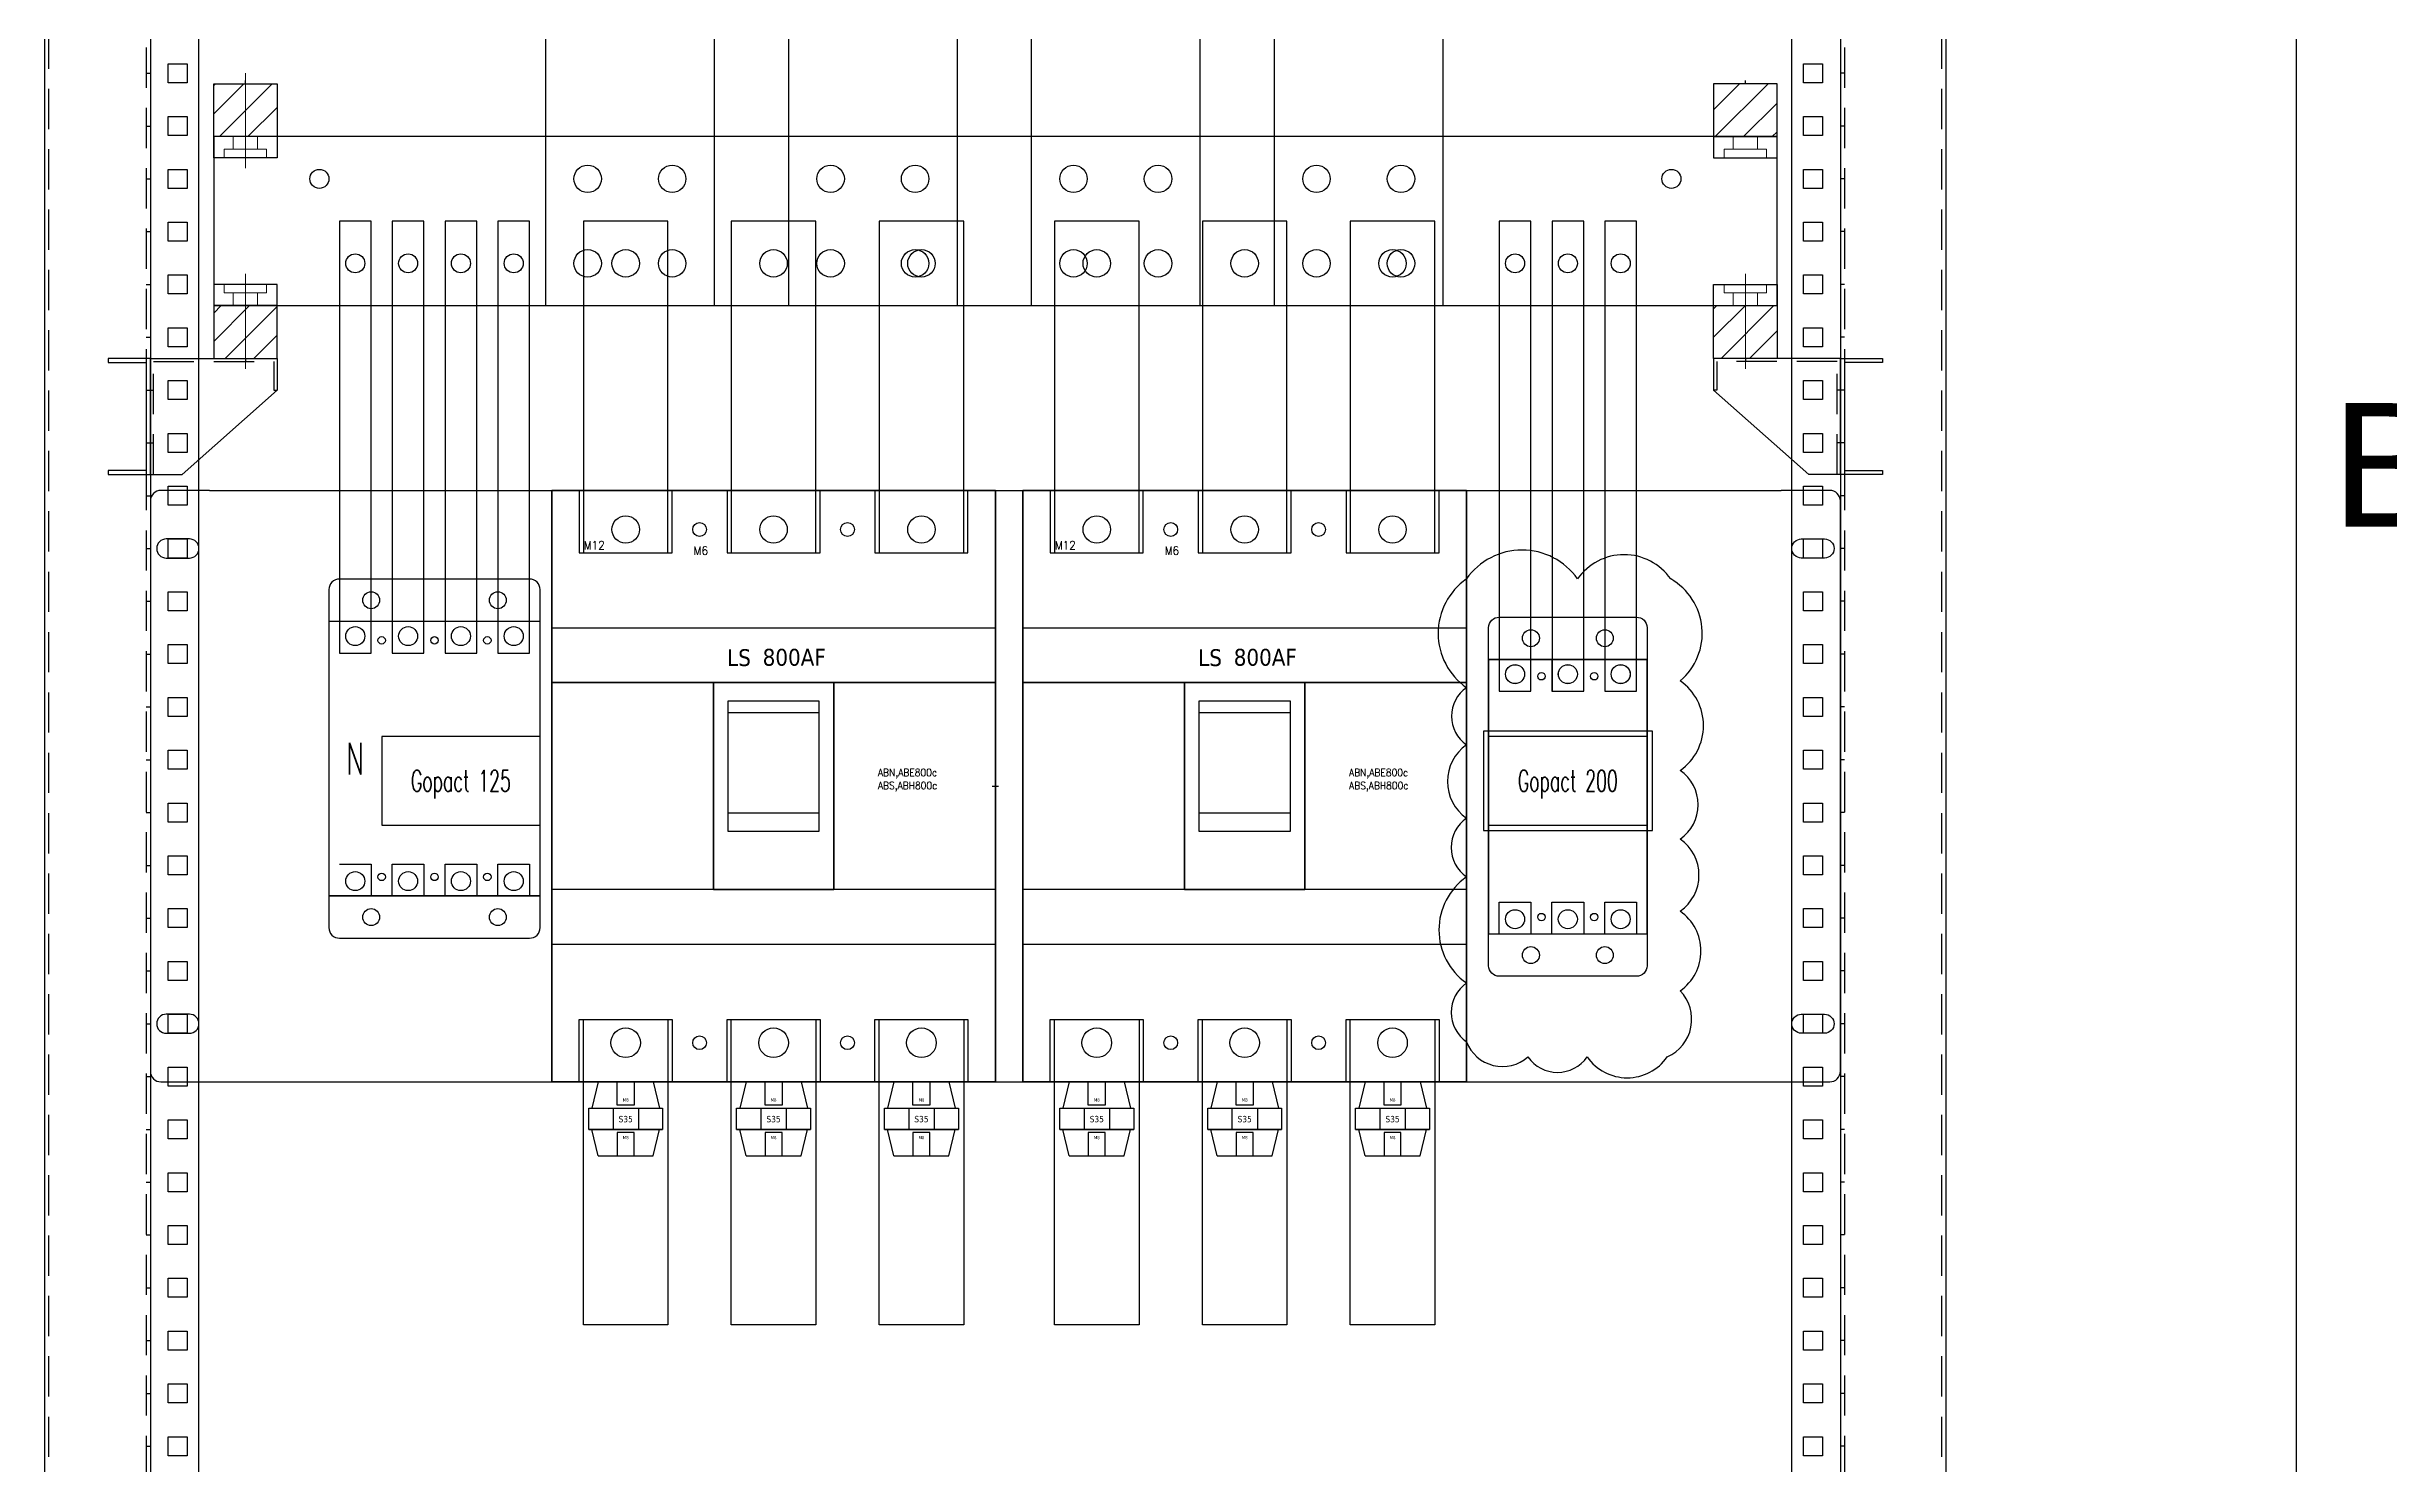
# Model space of a CAD drawing. Header units: millimetres. Extents: x 173893 to 258446, y -176540 to -123824.
# Drawn here: x 198456 to 199565, y -140625 to -139954 of the extents above; entities that cross this region are included whole.
import ezdxf
from ezdxf.enums import TextEntityAlignment as Align

# ---------------------------------------------------------------- set-up
doc = ezdxf.new("R2010")
doc.units = ezdxf.units.MM
doc.header["$LTSCALE"] = 3
doc.linetypes.add('CENTER', pattern=[50.8, 31.75, -6.35, 6.35, -6.35])
doc.linetypes.add('HIDDEN', pattern=[9.525, 6.35, -3.175])
for name, color, linetype in [('@.DM. NÉT CHÍNH', 7, 'Continuous'), ('@.HIDDEN', 8, 'HIDDEN'), ('@.TEXT', 7, 'Continuous'), ('@.VISIBLE', 7, 'Continuous'), ('Text', 7, 'Continuous')]:
    doc.layers.add(name, color=color, linetype=linetype)
for name, color, linetype, lineweight in [('Center', 10, 'CENTER', 9), ('Duonggapra', 2, 'HIDDEN', 13), ('Hatch', 8, 'Continuous', 13)]:
    doc.layers.add(name, color=color, linetype=linetype, lineweight=lineweight)
doc.styles.add('Ann_w01', font='romans.shx', dxfattribs={"width": 0.6, "bigfont": 'chineset.shx'})
doc.styles.add('Arial', font='arial.ttf')
doc.styles.add('HW_Standard', font='complex.shx', dxfattribs={"width": 0.9})
doc.styles.get("Standard").update_dxf_attribs({"font": 'arial.ttf'})
doc.styles.add('Tahoma (Input Text)', font='tahoma.ttf')
pattern_1 = [(45, (215037.1985, 107574.086), (-6.7351921, 6.7351921), [])]
pattern_2 = [(45, (16487.23, 247675.487), (-6.7351921, 6.7351921), [])]

# ---------------------------------------------------------------- blocks, each defined once
blk = doc.blocks.new('KHUNG BAN VE (Made by Tung)')
at = {"layer": '@.VISIBLE', "color": 8}
blk.add_lwpolyline([(3, 3), (294, 3), (294, 207), (3, 207)], close=True, dxfattribs=at)
at = {"layer": '@.TEXT', "color": 1, "style": 'Arial'}
blk.add_text('B', height=2, dxfattribs=at).set_placement((295.5, 130.5), align=Align.MIDDLE_CENTER)
for tag, height, p in [('DESIGNER_NAME', 2, (38, 15.5)), ('PROJECT_CODE', 2, (258.5, 15.5)), ('SCALE', 2, (289, 15.5)), ('APPROVED_NAME', 2, (38, 10.5)), ('CUSTOMER_NAME', 2, (258.5, 10.5)), ('PAGE', 2, (289, 10.5)), ('DRAWING_NAME', 4, (173, 8)), ('TOTAL', 2, (289, 5.5))]:
    blk.add_attdef(tag, text='', height=height, dxfattribs=at).set_placement(p, align=Align.MIDDLE_CENTER)
blk = doc.blocks.new('Oval 20x9')
at = {"layer": '@.VISIBLE', "color": 2}
blk.add_lwpolyline([(-5.5, -4.5), (5.5, -4.5, 0.414214), (10, 0), (10, 0, 0.414214), (5.5, 4.5), (-5.5, 4.5, 0.414214), (-10, 0), (-10, 0, 0.414214)], format="xyb", close=True, dxfattribs=at)
blk = doc.blocks.new('gopact-200a-font')
at = {"layer": '@.VISIBLE'}
for p, q in [((73115.2, -8562.9), (73115.2, -8577.9)), ((73130.2, -8577.9), (73130.2, -8562.9)), ((73140.2, -8562.9), (73140.2, -8577.9)), ((73155.2, -8577.9), (73155.2, -8562.9)), ((73165.2, -8562.9), (73165.2, -8577.9)), ((73180.2, -8577.9), (73180.2, -8562.9)), ((73115.2, -8577.9), (73130.2, -8577.9)), ((73140.2, -8577.9), (73155.2, -8577.9)), ((73165.2, -8577.9), (73180.2, -8577.9)), ((73185.2, -8599.4), (73110.2, -8599.4)), ((73110.2, -8641.4), (73185.2, -8641.4)), ((73115.2, -8677.9), (73130.2, -8677.9)), ((73115.2, -8692.9), (73115.2, -8677.9)), ((73130.2, -8677.9), (73130.2, -8692.9)), ((73140.2, -8677.9), (73155.2, -8677.9)), ((73140.2, -8692.9), (73140.2, -8677.9)), ((73155.2, -8677.9), (73155.2, -8692.9)), ((73165.2, -8677.9), (73180.2, -8677.9)), ((73165.2, -8692.9), (73165.2, -8677.9)), ((73180.2, -8677.9), (73180.2, -8692.9))]:
    blk.add_line(p, q, dxfattribs=at)
blk.add_lwpolyline([(73110.2, -8692.9), (73185.2, -8692.9), (73185.2, -8562.9), (73110.2, -8562.9)], close=True, dxfattribs=at)
at = {"layer": '@.VISIBLE', "color": 1}
blk.add_lwpolyline([(73107.7, -8643.9), (73187.7, -8643.9), (73187.7, -8596.9), (73107.7, -8596.9)], close=True, dxfattribs=at)
at = {"layer": '@.VISIBLE'}
for centre, radius in [((73122.7, -8569.9), 4.5), ((73135.2, -8570.9), 1.75), ((73147.7, -8569.9), 4.5), ((73160.2, -8570.9), 1.75), ((73172.7, -8569.9), 4.5), ((73122.7, -8685.9), 4.5), ((73147.7, -8685.9), 4.5), ((73172.7, -8685.9), 4.5), ((73135.2, -8684.9), 1.75), ((73160.2, -8684.9), 1.75)]:
    blk.add_circle(centre, radius, dxfattribs=at)
at = {"layer": '@.VISIBLE', "color": 115, "style": 'Ann_w01', "width": 0.6}
blk.add_text('Gopact 200', height=10, dxfattribs=at).set_placement((73147.7, -8620.4), align=Align.MIDDLE_CENTER)
blk = doc.blocks.new('*U3650')
at = {"layer": '@.VISIBLE'}
for p, q in [((0, 75), (0, 0)), ((130, 75), (130, 0))]:
    blk.add_line(p, q, dxfattribs=at)
blk.add_lwpolyline([(150, 70), (150, 5, -0.414214), (145, 0), (-15, 0, -0.414214), (-20, 5), (-20, 70, -0.414214), (-15, 75), (145, 75, -0.414214)], format="xyb", close=True, dxfattribs=at)
at = {"layer": '@.VISIBLE', "color": 2}
for centre in [(-10, 55), (140, 55), (-10, 20), (140, 20)]:
    blk.add_circle(centre, 4, dxfattribs=at)

msp = doc.modelspace()

# ---------------------------------------------------------------- hatches: boundary and pattern name
at = {"layer": 'Hatch'}
h = msp.add_hatch(dxfattribs=at)
h.set_pattern_fill('ANSI31', color=1, scale=3, style=0)
h.set_pattern_definition(pattern_1)
h.paths.add_polyline_path([(198549.97, -139996.4), (198564.97, -139996.4), (198564.97, -139971.4), (198549.97, -139971.4)])
h.paths.add_polyline_path([(198534.97, -139996.4), (198549.97, -139996.4), (198549.97, -139971.4), (198534.97, -139971.4)])
h = msp.add_hatch(dxfattribs=at)
h.set_pattern_fill('ANSI31', color=1, scale=3, style=0)
h.set_pattern_definition(pattern_2)
h.paths.add_polyline_path([(199259.97, -139971.4), (199244.97, -139971.4), (199244.97, -139996.4), (199259.97, -139996.4)])
h.paths.add_polyline_path([(199274.97, -139971.4), (199259.97, -139971.4), (199259.97, -139996.4), (199274.97, -139996.4)])
h = msp.add_hatch(dxfattribs=at)
h.set_pattern_fill('ANSI31', color=1, scale=3, style=0)
h.set_pattern_definition(pattern_1)
h.paths.add_polyline_path([(198549.97, -140101.4), (198564.97, -140101.4), (198564.97, -140076.4), (198549.97, -140076.4)])
h.paths.add_polyline_path([(198534.97, -140101.4), (198549.97, -140101.4), (198549.97, -140076.4), (198534.97, -140076.4)])
h = msp.add_hatch(dxfattribs=at)
h.set_pattern_fill('ANSI31', color=1, scale=3, style=0)
h.set_pattern_definition(pattern_2)
h.paths.add_polyline_path([(199259.97, -140101.4), (199244.97, -140101.4), (199244.97, -140076.4), (199259.97, -140076.4)])
h.paths.add_polyline_path([(199274.97, -140101.4), (199259.97, -140101.4), (199259.97, -140076.4), (199274.97, -140076.4)])

# ---------------------------------------------------------------- linework, layer by layer
for p, q in [((198549.97, -139971.4), (198549.97, -139969.9)), ((199259.97, -139971.4), (199259.97, -139969.9)), ((198549.97, -140101.4), (198549.97, -140102.9)), ((199259.97, -140101.4), (199259.97, -140102.9)), ((198504.97, -140116.4), (198506.47, -140116.4)), ((198519.97, -140156.4), (198564.97, -140116.4)), ((198563.47, -140116.4), (198564.97, -140116.4)), ((199289.97, -140156.4), (199244.97, -140116.4)), ((199246.47, -140116.4), (199244.97, -140116.4)), ((199304.97, -140116.4), (199303.47, -140116.4)), ((198504.97, -140141.4), (198506.47, -140141.4)), ((199304.97, -140141.4), (199303.47, -140141.4)), ((198504.97, -140156.4), (198519.97, -140156.4)), ((199304.97, -140156.4), (199289.97, -140156.4)), ((198694.97, -140163.9), (198694.97, -140443.9)), ((198707.97, -140163.9), (198694.97, -140163.9)), ((198777.97, -140163.9), (198751.97, -140163.9)), ((198847.97, -140163.9), (198821.97, -140163.9)), ((198904.97, -140163.9), (198891.97, -140163.9)), ((198904.97, -140443.9), (198904.97, -140163.9)), ((198917.97, -140163.9), (198917.97, -140443.9)), ((198930.97, -140163.9), (198917.97, -140163.9)), ((199000.97, -140163.9), (198974.97, -140163.9)), ((199070.97, -140163.9), (199044.97, -140163.9)), ((199127.97, -140163.9), (199114.97, -140163.9)), ((199127.97, -140443.9), (199127.97, -140163.9)), ((198694.97, -140228.9), (198904.97, -140228.9)), ((198917.97, -140228.9), (199127.97, -140228.9)), ((198778.47, -140263.49), (198821.47, -140263.49)), ((198778.47, -140325.33), (198778.47, -140263.49)), ((198778.47, -140269.04), (198821.47, -140269.04)), ((198821.47, -140263.49), (198821.47, -140325.33)), ((199001.47, -140263.49), (199044.47, -140263.49)), ((199001.47, -140325.33), (199001.47, -140263.49)), ((199001.47, -140269.04), (199044.47, -140269.04)), ((199044.47, -140263.49), (199044.47, -140325.33)), ((198778.47, -140316.61), (198821.47, -140316.61)), ((199001.47, -140316.61), (199044.47, -140316.61)), ((198821.47, -140325.33), (198778.47, -140325.33)), ((199044.47, -140325.33), (199001.47, -140325.33)), ((198904.97, -140378.9), (198694.97, -140378.9)), ((199127.97, -140378.9), (198917.97, -140378.9)), ((198694.97, -140443.9), (198707.97, -140443.9)), ((198751.97, -140443.9), (198777.97, -140443.9)), ((198821.97, -140443.9), (198847.97, -140443.9)), ((198891.97, -140443.9), (198904.97, -140443.9)), ((198917.97, -140443.9), (198930.97, -140443.9)), ((198974.97, -140443.9), (199000.97, -140443.9)), ((199044.97, -140443.9), (199070.97, -140443.9)), ((199114.97, -140443.9), (199127.97, -140443.9))]:
    msp.add_line(p, q)
at = {"color": 1}
for p, q in [((198564.97, -139996.4), (198534.97, -139996.4)), ((199244.97, -139996.4), (199274.97, -139996.4)), ((198564.97, -140076.4), (198534.97, -140076.4)), ((199244.97, -140076.4), (199274.97, -140076.4)), ((198707.97, -140163.9), (198707.97, -140193.4)), ((198751.97, -140163.9), (198707.97, -140163.9)), ((198751.97, -140193.4), (198751.97, -140163.9)), ((198821.97, -140163.9), (198777.97, -140163.9)), ((198777.97, -140163.9), (198777.97, -140193.4)), ((198821.97, -140193.4), (198821.97, -140163.9)), ((198847.97, -140163.9), (198847.97, -140193.4)), ((198891.97, -140163.9), (198847.97, -140163.9)), ((198891.97, -140193.4), (198891.97, -140163.9)), ((198930.97, -140163.9), (198930.97, -140193.4)), ((198974.97, -140163.9), (198930.97, -140163.9)), ((198974.97, -140193.4), (198974.97, -140163.9)), ((199044.97, -140163.9), (199000.97, -140163.9)), ((199000.97, -140163.9), (199000.97, -140193.4)), ((199044.97, -140193.4), (199044.97, -140163.9)), ((199070.97, -140163.9), (199070.97, -140193.4)), ((199114.97, -140163.9), (199070.97, -140163.9)), ((199114.97, -140193.4), (199114.97, -140163.9)), ((198707.97, -140193.4), (198751.97, -140193.4)), ((198777.97, -140193.4), (198821.97, -140193.4)), ((198847.97, -140193.4), (198891.97, -140193.4)), ((198930.97, -140193.4), (198974.97, -140193.4)), ((199000.97, -140193.4), (199044.97, -140193.4)), ((199070.97, -140193.4), (199114.97, -140193.4)), ((198707.97, -140443.9), (198707.97, -140414.4)), ((198707.97, -140414.4), (198751.97, -140414.4)), ((198751.97, -140414.4), (198751.97, -140443.9)), ((198777.97, -140414.4), (198821.97, -140414.4)), ((198777.97, -140443.9), (198777.97, -140414.4)), ((198821.97, -140414.4), (198821.97, -140443.9)), ((198847.97, -140443.9), (198847.97, -140414.4)), ((198847.97, -140414.4), (198891.97, -140414.4)), ((198891.97, -140414.4), (198891.97, -140443.9)), ((198930.97, -140443.9), (198930.97, -140414.4)), ((198930.97, -140414.4), (198974.97, -140414.4)), ((198974.97, -140414.4), (198974.97, -140443.9)), ((199000.97, -140414.4), (199044.97, -140414.4)), ((199000.97, -140443.9), (199000.97, -140414.4)), ((199044.97, -140414.4), (199044.97, -140443.9)), ((199070.97, -140443.9), (199070.97, -140414.4)), ((199070.97, -140414.4), (199114.97, -140414.4)), ((199114.97, -140414.4), (199114.97, -140443.9)), ((198751.97, -140443.9), (198707.97, -140443.9)), ((198716.97, -140443.9), (198713.97, -140456.4)), ((198716.97, -140443.9), (198742.97, -140443.9)), ((198742.97, -140443.9), (198745.97, -140456.4)), ((198821.97, -140443.9), (198777.97, -140443.9)), ((198786.97, -140443.9), (198783.97, -140456.4)), ((198786.97, -140443.9), (198812.97, -140443.9)), ((198812.97, -140443.9), (198815.97, -140456.4)), ((198891.97, -140443.9), (198847.97, -140443.9)), ((198856.97, -140443.9), (198853.97, -140456.4)), ((198856.97, -140443.9), (198882.97, -140443.9)), ((198882.97, -140443.9), (198885.97, -140456.4)), ((198974.97, -140443.9), (198930.97, -140443.9)), ((198939.97, -140443.9), (198936.97, -140456.4)), ((198939.97, -140443.9), (198965.97, -140443.9)), ((198965.97, -140443.9), (198968.97, -140456.4)), ((199044.97, -140443.9), (199000.97, -140443.9)), ((199009.97, -140443.9), (199006.97, -140456.4)), ((199009.97, -140443.9), (199035.97, -140443.9)), ((199035.97, -140443.9), (199038.97, -140456.4)), ((199114.97, -140443.9), (199070.97, -140443.9)), ((199079.97, -140443.9), (199076.97, -140456.4)), ((199079.97, -140443.9), (199105.97, -140443.9)), ((199105.97, -140443.9), (199108.97, -140456.4)), ((198712.47, -140466.4), (198712.47, -140456.4)), ((198712.47, -140456.4), (198747.47, -140456.4)), ((198713.97, -140456.4), (198745.97, -140456.4)), ((198723.97, -140456.4), (198723.97, -140466.4)), ((198735.97, -140456.4), (198735.97, -140466.4)), ((198747.47, -140456.4), (198747.47, -140466.4)), ((198782.47, -140466.4), (198782.47, -140456.4)), ((198782.47, -140456.4), (198817.47, -140456.4)), ((198783.97, -140456.4), (198815.97, -140456.4)), ((198793.97, -140456.4), (198793.97, -140466.4)), ((198805.97, -140456.4), (198805.97, -140466.4)), ((198817.47, -140456.4), (198817.47, -140466.4)), ((198852.47, -140466.4), (198852.47, -140456.4)), ((198852.47, -140456.4), (198887.47, -140456.4)), ((198853.97, -140456.4), (198885.97, -140456.4)), ((198863.97, -140456.4), (198863.97, -140466.4)), ((198875.97, -140456.4), (198875.97, -140466.4)), ((198887.47, -140456.4), (198887.47, -140466.4)), ((198935.47, -140466.4), (198935.47, -140456.4)), ((198935.47, -140456.4), (198970.47, -140456.4)), ((198936.97, -140456.4), (198968.97, -140456.4)), ((198946.97, -140456.4), (198946.97, -140466.4)), ((198958.97, -140456.4), (198958.97, -140466.4)), ((198970.47, -140456.4), (198970.47, -140466.4)), ((199005.47, -140466.4), (199005.47, -140456.4)), ((199005.47, -140456.4), (199040.47, -140456.4)), ((199006.97, -140456.4), (199038.97, -140456.4)), ((199016.97, -140456.4), (199016.97, -140466.4)), ((199028.97, -140456.4), (199028.97, -140466.4)), ((199040.47, -140456.4), (199040.47, -140466.4)), ((199075.47, -140466.4), (199075.47, -140456.4)), ((199075.47, -140456.4), (199110.47, -140456.4)), ((199076.97, -140456.4), (199108.97, -140456.4)), ((199086.97, -140456.4), (199086.97, -140466.4)), ((199098.97, -140456.4), (199098.97, -140466.4)), ((199110.47, -140456.4), (199110.47, -140466.4)), ((198712.47, -140466.4), (198747.47, -140466.4)), ((198747.47, -140466.4), (198712.47, -140466.4)), ((198713.97, -140466.4), (198745.97, -140466.4)), ((198716.97, -140478.9), (198713.97, -140466.4)), ((198742.97, -140478.9), (198745.97, -140466.4)), ((198782.47, -140466.4), (198817.47, -140466.4)), ((198817.47, -140466.4), (198782.47, -140466.4)), ((198783.97, -140466.4), (198815.97, -140466.4)), ((198786.97, -140478.9), (198783.97, -140466.4)), ((198812.97, -140478.9), (198815.97, -140466.4)), ((198852.47, -140466.4), (198887.47, -140466.4)), ((198887.47, -140466.4), (198852.47, -140466.4)), ((198853.97, -140466.4), (198885.97, -140466.4)), ((198856.97, -140478.9), (198853.97, -140466.4)), ((198882.97, -140478.9), (198885.97, -140466.4)), ((198935.47, -140466.4), (198970.47, -140466.4)), ((198970.47, -140466.4), (198935.47, -140466.4)), ((198936.97, -140466.4), (198968.97, -140466.4)), ((198939.97, -140478.9), (198936.97, -140466.4)), ((198965.97, -140478.9), (198968.97, -140466.4)), ((199005.47, -140466.4), (199040.47, -140466.4)), ((199040.47, -140466.4), (199005.47, -140466.4)), ((199006.97, -140466.4), (199038.97, -140466.4)), ((199009.97, -140478.9), (199006.97, -140466.4)), ((199035.97, -140478.9), (199038.97, -140466.4)), ((199075.47, -140466.4), (199110.47, -140466.4)), ((199110.47, -140466.4), (199075.47, -140466.4)), ((199076.97, -140466.4), (199108.97, -140466.4)), ((199079.97, -140478.9), (199076.97, -140466.4)), ((199105.97, -140478.9), (199108.97, -140466.4)), ((198716.97, -140478.9), (198742.97, -140478.9)), ((198786.97, -140478.9), (198812.97, -140478.9)), ((198856.97, -140478.9), (198882.97, -140478.9)), ((198939.97, -140478.9), (198965.97, -140478.9)), ((199009.97, -140478.9), (199035.97, -140478.9)), ((199079.97, -140478.9), (199105.97, -140478.9))]:
    msp.add_line(p, q, dxfattribs=at)
at = {"color": 1, "ltscale": 10}
for p, q in [((198751.97, -140163.9), (198707.97, -140163.9)), ((198821.97, -140163.9), (198777.97, -140163.9)), ((198891.97, -140163.9), (198847.97, -140163.9)), ((198974.97, -140163.9), (198930.97, -140163.9)), ((199044.97, -140163.9), (199000.97, -140163.9)), ((199114.97, -140163.9), (199070.97, -140163.9)), ((198751.97, -140443.9), (198707.97, -140443.9)), ((198821.97, -140443.9), (198777.97, -140443.9)), ((198891.97, -140443.9), (198847.97, -140443.9)), ((198974.97, -140443.9), (198930.97, -140443.9)), ((199044.97, -140443.9), (199000.97, -140443.9)), ((199114.97, -140443.9), (199070.97, -140443.9))]:
    msp.add_line(p, q, dxfattribs=at)
at = {"color": 5}
for p, q in [((198904.97, -140228.9), (198904.97, -140378.9)), ((198917.97, -140378.9), (198917.97, -140228.9)), ((199127.97, -140228.9), (199127.97, -140378.9)), ((198828.47, -140378.9), (198771.47, -140378.9)), ((199051.47, -140378.9), (198994.47, -140378.9))]:
    msp.add_line(p, q, dxfattribs=at)
at = {"color": 3}
for p, q in [((198904.97, -140254.9), (198694.97, -140254.9)), ((198771.47, -140352.9), (198771.47, -140254.9)), ((198828.47, -140254.9), (198771.47, -140254.9)), ((198771.47, -140254.9), (198771.47, -140352.9)), ((198828.47, -140254.9), (198828.47, -140352.9)), ((198828.47, -140352.9), (198828.47, -140254.9)), ((199127.97, -140254.9), (198917.97, -140254.9)), ((198994.47, -140352.9), (198994.47, -140254.9)), ((199051.47, -140254.9), (198994.47, -140254.9)), ((198994.47, -140254.9), (198994.47, -140352.9)), ((199051.47, -140254.9), (199051.47, -140352.9)), ((199051.47, -140352.9), (199051.47, -140254.9)), ((198904.97, -140352.9), (198694.97, -140352.9)), ((198771.47, -140352.9), (198828.47, -140352.9)), ((199127.97, -140352.9), (198917.97, -140352.9)), ((198994.47, -140352.9), (199051.47, -140352.9))]:
    msp.add_line(p, q, dxfattribs=at)
for points in [[(198691.97, -140076.4), (198771.97, -140076.4), (198771.97, -139803.4), (198691.97, -139803.4)], [(198669.47, -140240.89), (198684.47, -140240.89), (198684.47, -140036.4), (198669.47, -140036.4)]]:
    msp.add_lwpolyline(points, close=True)
at = {"color": 1}
for points in [[(198564.97, -140006.4), (198534.97, -140006.4), (198534.97, -139971.4), (198564.97, -139971.4)], [(199244.97, -140006.4), (199274.97, -140006.4), (199274.97, -139971.4), (199244.97, -139971.4)], [(198564.97, -140066.4), (198534.97, -140066.4), (198534.97, -140101.4), (198564.97, -140101.4)], [(199244.97, -140066.4), (199274.97, -140066.4), (199274.97, -140101.4), (199244.97, -140101.4)], [(198725.97, -140443.9), (198733.97, -140443.9), (198733.97, -140454.9), (198725.97, -140454.9)], [(198795.97, -140443.9), (198803.97, -140443.9), (198803.97, -140454.9), (198795.97, -140454.9)], [(198865.97, -140443.9), (198873.97, -140443.9), (198873.97, -140454.9), (198865.97, -140454.9)], [(198948.97, -140443.9), (198956.97, -140443.9), (198956.97, -140454.9), (198948.97, -140454.9)], [(199018.97, -140443.9), (199026.97, -140443.9), (199026.97, -140454.9), (199018.97, -140454.9)], [(199088.97, -140443.9), (199096.97, -140443.9), (199096.97, -140454.9), (199088.97, -140454.9)], [(198725.97, -140478.9), (198733.97, -140478.9), (198733.97, -140467.9), (198725.97, -140467.9)], [(198795.97, -140478.9), (198803.97, -140478.9), (198803.97, -140467.9), (198795.97, -140467.9)], [(198865.97, -140478.9), (198873.97, -140478.9), (198873.97, -140467.9), (198865.97, -140467.9)], [(198948.97, -140478.9), (198956.97, -140478.9), (198956.97, -140467.9), (198948.97, -140467.9)], [(199018.97, -140478.9), (199026.97, -140478.9), (199026.97, -140467.9), (199018.97, -140467.9)], [(199088.97, -140478.9), (199096.97, -140478.9), (199096.97, -140467.9), (199088.97, -140467.9)]]:
    msp.add_lwpolyline(points, close=True, dxfattribs=at)
for points in [[(198504.97, -140156.4), (198504.97, -140101.4), (198564.97, -140101.4), (198564.97, -140116.4)], [(199304.97, -140156.4), (199304.97, -140101.4), (199244.97, -140101.4), (199244.97, -140116.4)], [(198707.97, -140443.9), (198694.97, -140443.9), (198694.97, -140163.9), (198707.97, -140163.9)], [(198751.97, -140163.9), (198777.97, -140163.9)], [(198821.97, -140163.9), (198847.97, -140163.9)], [(198891.97, -140163.9), (198904.97, -140163.9), (198904.97, -140443.9), (198891.97, -140443.9)], [(198930.97, -140443.9), (198917.97, -140443.9), (198917.97, -140163.9), (198930.97, -140163.9)], [(198974.97, -140163.9), (199000.97, -140163.9)], [(199044.97, -140163.9), (199070.97, -140163.9)], [(199114.97, -140163.9), (199127.97, -140163.9), (199127.97, -140443.9), (199114.97, -140443.9)], [(198777.97, -140443.9), (198751.97, -140443.9)], [(198847.97, -140443.9), (198821.97, -140443.9)], [(199000.97, -140443.9), (198974.97, -140443.9)], [(199070.97, -140443.9), (199044.97, -140443.9)]]:
    msp.add_lwpolyline(points)
at = {"linetype": 'HIDDEN'}
for points in [[(198506.47, -140156.4), (198506.47, -140102.9), (198563.47, -140102.9), (198563.47, -140116.4)], [(199303.47, -140156.4), (199303.47, -140102.9), (199246.47, -140102.9), (199246.47, -140116.4)]]:
    msp.add_lwpolyline(points, dxfattribs=at)
at = {"color": 3}
for points in [[(198694.97, -140254.9), (198904.97, -140254.9), (198904.97, -140352.9), (198694.97, -140352.9)], [(198917.97, -140254.9), (199127.97, -140254.9), (199127.97, -140352.9), (198917.97, -140352.9)]]:
    msp.add_lwpolyline(points, close=True, dxfattribs=at)
at = {"color": 1}
for centre, radius in [((198729.97, -140056.4), 6.5), ((199092.97, -140056.4), 6.5), ((198729.97, -140182.4), 6.5), ((199092.97, -140182.4), 6.5), ((198729.97, -140425.4), 7), ((198799.97, -140425.4), 7), ((198869.97, -140425.4), 7), ((198952.97, -140425.4), 7), ((199022.97, -140425.4), 7), ((199092.97, -140425.4), 7)]:
    msp.add_circle(centre, radius, dxfattribs=at)
at = {"color": 3}
for centre in [(198764.97, -140182.4), (198834.97, -140182.4), (198987.97, -140182.4), (199057.97, -140182.4), (198764.97, -140425.4), (198834.97, -140425.4), (198987.97, -140425.4), (199057.97, -140425.4)]:
    msp.add_circle(centre, 3.25, dxfattribs=at)
at = {"layer": '@.DM. NÉT CHÍNH', "color": 1}
for p, q in [((198502.97, -139966.4), (198504.97, -139966.4)), ((199306.97, -139966.4), (199304.97, -139966.4)), ((198502.97, -139991.4), (198504.97, -139991.4)), ((199306.97, -139991.4), (199304.97, -139991.4)), ((198502.97, -140016.4), (198504.97, -140016.4)), ((199306.97, -140016.4), (199304.97, -140016.4)), ((198502.97, -140041.4), (198504.97, -140041.4)), ((199306.97, -140041.4), (199304.97, -140041.4)), ((198502.97, -140066.4), (198504.97, -140066.4)), ((199306.97, -140066.4), (199304.97, -140066.4)), ((198502.97, -140091.4), (198504.97, -140091.4)), ((199306.97, -140091.4), (199304.97, -140091.4)), ((198502.97, -140116.4), (198504.97, -140116.4)), ((198502.97, -140116.4), (198504.97, -140116.4)), ((199306.97, -140116.4), (199304.97, -140116.4)), ((199306.97, -140116.4), (199304.97, -140116.4)), ((198502.97, -140141.4), (198504.97, -140141.4)), ((198502.97, -140141.4), (198504.97, -140141.4)), ((199306.97, -140141.4), (199304.97, -140141.4)), ((199306.97, -140141.4), (199304.97, -140141.4)), ((198502.97, -140166.4), (198504.97, -140166.4)), ((199306.97, -140166.4), (199304.97, -140166.4)), ((198502.97, -140191.4), (198504.97, -140191.4)), ((199306.97, -140191.4), (199304.97, -140191.4)), ((198502.97, -140216.4), (198504.97, -140216.4)), ((199306.97, -140216.4), (199304.97, -140216.4)), ((198502.97, -140241.4), (198504.97, -140241.4)), ((199306.97, -140241.4), (199304.97, -140241.4)), ((198502.97, -140266.4), (198504.97, -140266.4)), ((199306.97, -140266.4), (199304.97, -140266.4)), ((198502.97, -140291.4), (198504.97, -140291.4)), ((199306.97, -140291.4), (199304.97, -140291.4)), ((198502.97, -140316.4), (198504.97, -140316.4)), ((199306.97, -140316.4), (199304.97, -140316.4)), ((198502.97, -140341.4), (198504.97, -140341.4)), ((199306.97, -140341.4), (199304.97, -140341.4)), ((198502.97, -140366.4), (198504.97, -140366.4)), ((199306.97, -140366.4), (199304.97, -140366.4)), ((198502.97, -140391.4), (198504.97, -140391.4)), ((199306.97, -140391.4), (199304.97, -140391.4)), ((198502.97, -140416.4), (198504.97, -140416.4)), ((199306.97, -140416.4), (199304.97, -140416.4)), ((198502.97, -140441.4), (198504.97, -140441.4)), ((199306.97, -140441.4), (199304.97, -140441.4)), ((198502.97, -140466.4), (198504.97, -140466.4)), ((199306.97, -140466.4), (199304.97, -140466.4)), ((198502.97, -140491.4), (198504.97, -140491.4)), ((199306.97, -140491.4), (199304.97, -140491.4)), ((198502.97, -140516.4), (198504.97, -140516.4)), ((199306.97, -140516.4), (199304.97, -140516.4)), ((198502.97, -140541.4), (198504.97, -140541.4)), ((199306.97, -140541.4), (199304.97, -140541.4)), ((198502.97, -140566.4), (198504.97, -140566.4)), ((199306.97, -140566.4), (199304.97, -140566.4)), ((198502.97, -140591.4), (198504.97, -140591.4)), ((199306.97, -140591.4), (199304.97, -140591.4)), ((198502.97, -140616.4), (198504.97, -140616.4)), ((199306.97, -140616.4), (199304.97, -140616.4))]:
    msp.add_line(p, q, dxfattribs=at)
at = {"layer": '@.DM. NÉT CHÍNH'}
for points in [[(198504.97, -139066.4), (198504.97, -141166.4), (198454.97, -141166.4), (198454.97, -139066.4)], [(199304.97, -139066.4), (199304.97, -141166.4), (199354.97, -141166.4), (199354.97, -139066.4)]]:
    msp.add_lwpolyline(points, close=True, dxfattribs=at)
at = {"layer": '@.DM. NÉT CHÍNH', "linetype": 'HIDDEN'}
for points in [[(198502.97, -139068.4), (198502.97, -141164.4), (198456.97, -141164.4), (198456.97, -139068.4)], [(199306.97, -139068.4), (199306.97, -141164.4), (199352.97, -141164.4), (199352.97, -139068.4)]]:
    msp.add_lwpolyline(points, close=True, dxfattribs=at)
at = {"layer": '@.DM. NÉT CHÍNH', "color": 1}
for points in [[(198484.97, -140156.4), (198504.97, -140156.4), (198504.97, -140101.4), (198484.97, -140101.4), (198484.97, -140103.4), (198502.97, -140103.4), (198502.97, -140154.4), (198484.97, -140154.4)], [(199324.97, -140156.4), (199304.97, -140156.4), (199304.97, -140101.4), (199324.97, -140101.4), (199324.97, -140103.4), (199306.97, -140103.4), (199306.97, -140154.4), (199324.97, -140154.4)]]:
    msp.add_lwpolyline(points, close=True, dxfattribs=at)
at = {"layer": '@.DM. NÉT CHÍNH', "linetype": 'Continuous'}
msp.add_lwpolyline([(199127.97, -140205.8, 0.5205671), (199127.97, -140257.29, 0.5205671), (199127.97, -140284.37, 0.5205671), (199127.97, -140319.03, 0.5205671), (199127.97, -140346.91, 0.5205671), (199127.97, -140397.1, 0.5205671), (199127.97, -140424.94, 0.5205671), (199157.08, -140432.11, 0.5205671), (199185.09, -140432.11, 0.5205671), (199223.01, -140432.11, 0.5205671), (199229.14, -140400.8, 0.5205671), (199229.14, -140363.13, 0.5205671), (199229.14, -140328.96, 0.5205671), (199229.14, -140296.45, 0.5205671), (199229.14, -140254.07, 0.5205671), (199224.63, -140205.8, 0.5205671), (199180.55, -140205.8, 0.5205671)], format="xyb", close=True, dxfattribs=at)
at = {"layer": '@.HIDDEN', "linetype": 'HIDDEN'}
for p, q in [((198904.97, -140302.4), (198904.97, -140305.4)), ((198903.47, -140303.9), (198906.47, -140303.9))]:
    msp.add_line(p, q, dxfattribs=at)
at = {"layer": '@.VISIBLE', "color": 151}
for p, q in [((198527.97, -141066.4), (198527.97, -139166.4)), ((199281.97, -141066.4), (199281.97, -139166.4))]:
    msp.add_line(p, q, dxfattribs=at)
at = {"layer": '@.VISIBLE'}
for p, q in [((198532.97, -140163.9), (199276.97, -140163.9)), ((198689.47, -140225.89), (198589.47, -140225.89)), ((198609.47, -140240.89), (198609.47, -140225.89)), ((198619.47, -140225.89), (198619.47, -140240.89)), ((198634.47, -140240.89), (198634.47, -140225.89)), ((198644.47, -140225.89), (198644.47, -140240.89)), ((198659.47, -140240.89), (198659.47, -140225.89)), ((198669.47, -140225.89), (198669.47, -140240.89)), ((198684.47, -140240.89), (198684.47, -140225.89)), ((198594.47, -140240.89), (198609.47, -140240.89)), ((198619.47, -140240.89), (198634.47, -140240.89)), ((198644.47, -140240.89), (198659.47, -140240.89)), ((198669.47, -140240.89), (198684.47, -140240.89)), ((198689.47, -140280.39), (198614.47, -140280.39)), ((198614.47, -140280.39), (198614.47, -140322.39)), ((198614.47, -140322.39), (198689.47, -140322.39)), ((198594.47, -140340.89), (198609.47, -140340.89)), ((198609.47, -140340.89), (198609.47, -140355.89)), ((198619.47, -140340.89), (198634.47, -140340.89)), ((198619.47, -140355.89), (198619.47, -140340.89)), ((198634.47, -140340.89), (198634.47, -140355.89)), ((198644.47, -140340.89), (198659.47, -140340.89)), ((198644.47, -140355.89), (198644.47, -140340.89)), ((198659.47, -140340.89), (198659.47, -140355.89)), ((198669.47, -140340.89), (198684.47, -140340.89)), ((198669.47, -140355.89), (198669.47, -140340.89)), ((198684.47, -140340.89), (198684.47, -140355.89)), ((198689.47, -140355.89), (198589.47, -140355.89)), ((198532.97, -140443.9), (199276.97, -140443.9))]:
    msp.add_line(p, q, dxfattribs=at)
at = {"layer": '@.VISIBLE', "color": 1}
for points in [[(198806.97, -140076.4), (198886.97, -140076.4), (198886.97, -139803.4), (198806.97, -139803.4)], [(198534.97, -140076.4), (199274.97, -140076.4), (199274.97, -139996.4), (198534.97, -139996.4)], [(198594.47, -140240.89), (198609.47, -140240.89), (198609.47, -140036.4), (198594.47, -140036.4)], [(198709.97, -140193.4), (198749.97, -140193.4), (198749.97, -140036.4), (198709.97, -140036.4)], [(199072.97, -140193.4), (199112.97, -140193.4), (199112.97, -140036.4), (199072.97, -140036.4)], [(199143.47, -140258.9), (199158.47, -140258.9), (199158.47, -140036.4), (199143.47, -140036.4)], [(198709.97, -140414.4), (198749.97, -140414.4), (198749.97, -140558.9), (198709.97, -140558.9)], [(199072.97, -140414.4), (199112.97, -140414.4), (199112.97, -140558.9), (199072.97, -140558.9)]]:
    msp.add_lwpolyline(points, close=True, dxfattribs=at)
at = {"layer": '@.VISIBLE', "color": 2}
for points in [[(198921.97, -140076.4), (199001.97, -140076.4), (199001.97, -139803.4), (198921.97, -139803.4)], [(198619.47, -140240.89), (198634.47, -140240.89), (198634.47, -140036.4), (198619.47, -140036.4)], [(198779.97, -140193.4), (198819.97, -140193.4), (198819.97, -140036.4), (198779.97, -140036.4)], [(199002.97, -140193.4), (199042.97, -140193.4), (199042.97, -140036.4), (199002.97, -140036.4)], [(199168.47, -140258.9), (199183.47, -140258.9), (199183.47, -140036.4), (199168.47, -140036.4)], [(198779.97, -140414.4), (198819.97, -140414.4), (198819.97, -140558.9), (198779.97, -140558.9)], [(199002.97, -140414.4), (199042.97, -140414.4), (199042.97, -140558.9), (199002.97, -140558.9)]]:
    msp.add_lwpolyline(points, close=True, dxfattribs=at)
at = {"layer": '@.VISIBLE', "color": 4}
for points in [[(199036.97, -140076.4), (199116.97, -140076.4), (199116.97, -139803.4), (199036.97, -139803.4)], [(198644.47, -140240.89), (198659.47, -140240.89), (198659.47, -140036.4), (198644.47, -140036.4)], [(198849.97, -140193.4), (198889.97, -140193.4), (198889.97, -140036.4), (198849.97, -140036.4)], [(198932.97, -140193.4), (198972.97, -140193.4), (198972.97, -140036.4), (198932.97, -140036.4)], [(199193.47, -140258.9), (199208.47, -140258.9), (199208.47, -140036.4), (199193.47, -140036.4)], [(198849.97, -140414.4), (198889.97, -140414.4), (198889.97, -140558.9), (198849.97, -140558.9)], [(198932.97, -140414.4), (198972.97, -140414.4), (198972.97, -140558.9), (198932.97, -140558.9)]]:
    msp.add_lwpolyline(points, close=True, dxfattribs=at)
at = {"layer": '@.VISIBLE', "color": 151}
for points in [[(198513.47, -139961.9), (198522.47, -139961.9), (198522.47, -139970.9), (198513.47, -139970.9)], [(199287.47, -139961.9), (199296.47, -139961.9), (199296.47, -139970.9), (199287.47, -139970.9)], [(198513.47, -139986.9), (198522.47, -139986.9), (198522.47, -139995.9), (198513.47, -139995.9)], [(199287.47, -139986.9), (199296.47, -139986.9), (199296.47, -139995.9), (199287.47, -139995.9)], [(198513.47, -140011.9), (198522.47, -140011.9), (198522.47, -140020.9), (198513.47, -140020.9)], [(199287.47, -140011.9), (199296.47, -140011.9), (199296.47, -140020.9), (199287.47, -140020.9)], [(198513.47, -140036.9), (198522.47, -140036.9), (198522.47, -140045.9), (198513.47, -140045.9)], [(199287.47, -140036.9), (199296.47, -140036.9), (199296.47, -140045.9), (199287.47, -140045.9)], [(198513.47, -140061.9), (198522.47, -140061.9), (198522.47, -140070.9), (198513.47, -140070.9)], [(199287.47, -140061.9), (199296.47, -140061.9), (199296.47, -140070.9), (199287.47, -140070.9)], [(198513.47, -140086.9), (198522.47, -140086.9), (198522.47, -140095.9), (198513.47, -140095.9)], [(199287.47, -140086.9), (199296.47, -140086.9), (199296.47, -140095.9), (199287.47, -140095.9)], [(198513.47, -140111.9), (198522.47, -140111.9), (198522.47, -140120.9), (198513.47, -140120.9)], [(199287.47, -140111.9), (199296.47, -140111.9), (199296.47, -140120.9), (199287.47, -140120.9)], [(198513.47, -140136.9), (198522.47, -140136.9), (198522.47, -140145.9), (198513.47, -140145.9)], [(199287.47, -140136.9), (199296.47, -140136.9), (199296.47, -140145.9), (199287.47, -140145.9)], [(198513.47, -140161.9), (198522.47, -140161.9), (198522.47, -140170.9), (198513.47, -140170.9)], [(199287.47, -140161.9), (199296.47, -140161.9), (199296.47, -140170.9), (199287.47, -140170.9)], [(198513.47, -140186.9), (198522.47, -140186.9), (198522.47, -140195.9), (198513.47, -140195.9)], [(199287.47, -140186.9), (199296.47, -140186.9), (199296.47, -140195.9), (199287.47, -140195.9)], [(198513.47, -140211.9), (198522.47, -140211.9), (198522.47, -140220.9), (198513.47, -140220.9)], [(199287.47, -140211.9), (199296.47, -140211.9), (199296.47, -140220.9), (199287.47, -140220.9)], [(198513.47, -140236.9), (198522.47, -140236.9), (198522.47, -140245.9), (198513.47, -140245.9)], [(199287.47, -140236.9), (199296.47, -140236.9), (199296.47, -140245.9), (199287.47, -140245.9)], [(198513.47, -140261.9), (198522.47, -140261.9), (198522.47, -140270.9), (198513.47, -140270.9)], [(199287.47, -140261.9), (199296.47, -140261.9), (199296.47, -140270.9), (199287.47, -140270.9)], [(198513.47, -140286.9), (198522.47, -140286.9), (198522.47, -140295.9), (198513.47, -140295.9)], [(199287.47, -140286.9), (199296.47, -140286.9), (199296.47, -140295.9), (199287.47, -140295.9)], [(198513.47, -140311.9), (198522.47, -140311.9), (198522.47, -140320.9), (198513.47, -140320.9)], [(199287.47, -140311.9), (199296.47, -140311.9), (199296.47, -140320.9), (199287.47, -140320.9)], [(198513.47, -140336.9), (198522.47, -140336.9), (198522.47, -140345.9), (198513.47, -140345.9)], [(199287.47, -140336.9), (199296.47, -140336.9), (199296.47, -140345.9), (199287.47, -140345.9)], [(198513.47, -140361.9), (198522.47, -140361.9), (198522.47, -140370.9), (198513.47, -140370.9)], [(199287.47, -140361.9), (199296.47, -140361.9), (199296.47, -140370.9), (199287.47, -140370.9)], [(198513.47, -140386.9), (198522.47, -140386.9), (198522.47, -140395.9), (198513.47, -140395.9)], [(199287.47, -140386.9), (199296.47, -140386.9), (199296.47, -140395.9), (199287.47, -140395.9)], [(198513.47, -140411.9), (198522.47, -140411.9), (198522.47, -140420.9), (198513.47, -140420.9)], [(199287.47, -140411.9), (199296.47, -140411.9), (199296.47, -140420.9), (199287.47, -140420.9)], [(198513.47, -140436.9), (198522.47, -140436.9), (198522.47, -140445.9), (198513.47, -140445.9)], [(199287.47, -140436.9), (199296.47, -140436.9), (199296.47, -140445.9), (199287.47, -140445.9)], [(198513.47, -140461.9), (198522.47, -140461.9), (198522.47, -140470.9), (198513.47, -140470.9)], [(199287.47, -140461.9), (199296.47, -140461.9), (199296.47, -140470.9), (199287.47, -140470.9)], [(198513.47, -140486.9), (198522.47, -140486.9), (198522.47, -140495.9), (198513.47, -140495.9)], [(199287.47, -140486.9), (199296.47, -140486.9), (199296.47, -140495.9), (199287.47, -140495.9)], [(198513.47, -140511.9), (198522.47, -140511.9), (198522.47, -140520.9), (198513.47, -140520.9)], [(199287.47, -140511.9), (199296.47, -140511.9), (199296.47, -140520.9), (199287.47, -140520.9)], [(198513.47, -140536.9), (198522.47, -140536.9), (198522.47, -140545.9), (198513.47, -140545.9)], [(199287.47, -140536.9), (199296.47, -140536.9), (199296.47, -140545.9), (199287.47, -140545.9)], [(198513.47, -140561.9), (198522.47, -140561.9), (198522.47, -140570.9), (198513.47, -140570.9)], [(199287.47, -140561.9), (199296.47, -140561.9), (199296.47, -140570.9), (199287.47, -140570.9)], [(198513.47, -140586.9), (198522.47, -140586.9), (198522.47, -140595.9), (198513.47, -140595.9)], [(199287.47, -140586.9), (199296.47, -140586.9), (199296.47, -140595.9), (199287.47, -140595.9)], [(198513.47, -140611.9), (198522.47, -140611.9), (198522.47, -140620.9), (198513.47, -140620.9)], [(199287.47, -140611.9), (199296.47, -140611.9), (199296.47, -140620.9), (199287.47, -140620.9)]]:
    msp.add_lwpolyline(points, close=True, dxfattribs=at)
at = {"layer": '@.VISIBLE'}
for points in [[(198532.97, -140163.9), (198509.97, -140163.9, 0.4142136), (198504.97, -140168.9), (198504.97, -140438.9, 0.4142136), (198509.97, -140443.9), (198532.97, -140443.9)], [(199276.97, -140443.9), (199299.97, -140443.9, 0.4142136), (199304.97, -140438.9), (199304.97, -140168.9, 0.4142136), (199299.97, -140163.9), (199276.97, -140163.9)]]:
    msp.add_lwpolyline(points, format="xyb", dxfattribs=at)
msp.add_lwpolyline([(198684.47, -140205.89), (198594.47, -140205.89, 0.4142136), (198589.47, -140210.89), (198589.47, -140370.89, 0.4142136), (198594.47, -140375.89), (198684.47, -140375.89, 0.4142136), (198689.47, -140370.89), (198689.47, -140210.89, 0.4142136)], format="xyb", close=True, dxfattribs=at)
msp.add_lwpolyline([(198589.47, -140355.89), (198689.47, -140355.89), (198689.47, -140225.89), (198589.47, -140225.89)], close=True, dxfattribs=at)
at = {"layer": '@.VISIBLE', "color": 6}
for centre in [(198584.97, -140016.4), (199224.97, -140016.4)]:
    msp.add_circle(centre, 4.5, dxfattribs=at)
at = {"layer": '@.VISIBLE', "color": 7}
for centre, radius in [((198711.97, -140016.4), 6.5), ((198751.97, -140016.4), 6.5), ((198676.97, -140056.4), 4.5), ((198711.97, -140056.4), 6.5), ((198751.97, -140056.4), 6.5)]:
    msp.add_circle(centre, radius, dxfattribs=at)
at = {"layer": '@.VISIBLE', "color": 1}
for centre, radius in [((198826.97, -140016.4), 6.5), ((198866.97, -140016.4), 6.5), ((198601.97, -140056.4), 4.5), ((198826.97, -140056.4), 6.5), ((198866.97, -140056.4), 6.5), ((199150.97, -140056.4), 4.5), ((198601.97, -140232.89), 4.5), ((199150.97, -140250.9), 4.5)]:
    msp.add_circle(centre, radius, dxfattribs=at)
at = {"layer": '@.VISIBLE', "color": 2}
for centre, radius in [((198941.97, -140016.4), 6.5), ((198981.97, -140016.4), 6.5), ((198626.97, -140056.4), 4.5), ((198799.97, -140056.4), 6.5), ((198941.97, -140056.4), 6.5), ((198981.97, -140056.4), 6.5), ((199022.97, -140056.4), 6.5), ((199175.97, -140056.4), 4.5), ((198799.97, -140182.4), 6.5), ((199022.97, -140182.4), 6.5), ((198609.47, -140215.89), 4), ((198669.47, -140215.89), 4), ((198626.97, -140232.89), 4.5), ((199175.97, -140250.9), 4.5), ((198609.47, -140365.89), 4), ((198669.47, -140365.89), 4)]:
    msp.add_circle(centre, radius, dxfattribs=at)
at = {"layer": '@.VISIBLE', "color": 4}
for centre, radius in [((199056.97, -140016.4), 6.5), ((199096.97, -140016.4), 6.5), ((198651.97, -140056.4), 4.5), ((198869.97, -140056.4), 6.5), ((198952.97, -140056.4), 6.5), ((199056.97, -140056.4), 6.5), ((199096.97, -140056.4), 6.5), ((199200.97, -140056.4), 4.5), ((198869.97, -140182.4), 6.5), ((198952.97, -140182.4), 6.5), ((198651.97, -140232.89), 4.5), ((199200.97, -140250.9), 4.5)]:
    msp.add_circle(centre, radius, dxfattribs=at)
at = {"layer": '@.VISIBLE'}
for centre, radius in [((198614.47, -140234.89), 1.75), ((198639.47, -140234.89), 1.75), ((198664.47, -140234.89), 1.75), ((198676.97, -140232.89), 4.5), ((198601.97, -140348.89), 4.5), ((198614.47, -140346.89), 1.75), ((198626.97, -140348.89), 4.5), ((198639.47, -140346.89), 1.75), ((198651.97, -140348.89), 4.5), ((198664.47, -140346.89), 1.75), ((198676.97, -140348.89), 4.5)]:
    msp.add_circle(centre, radius, dxfattribs=at)
at = {"layer": 'Center', "color": 1, "ltscale": 0.5}
for p, q in [((198549.97, -139966.4), (198549.97, -140011.4)), ((198549.97, -140106.4), (198549.97, -140061.4)), ((199259.97, -140106.4), (199259.97, -140061.4))]:
    msp.add_line(p, q, dxfattribs=at)
at = {"layer": 'Duonggapra', "color": 1, "ltscale": 10}
for p, q in [((198544.22, -139996.4), (198544.22, -140002.4)), ((198555.72, -139996.4), (198555.72, -140002.4)), ((199254.22, -139996.4), (199254.22, -140002.4)), ((199265.72, -139996.4), (199265.72, -140002.4)), ((198544.22, -140076.4), (198544.22, -140070.4)), ((198555.72, -140076.4), (198555.72, -140070.4)), ((199254.22, -140076.4), (199254.22, -140070.4)), ((199265.72, -140076.4), (199265.72, -140070.4))]:
    msp.add_line(p, q, dxfattribs=at)
for points in [[(198559.97, -140006.4), (198559.97, -140002.4), (198539.97, -140002.4), (198539.97, -140006.4)], [(199249.97, -140006.4), (199249.97, -140002.4), (199269.97, -140002.4), (199269.97, -140006.4)], [(198559.97, -140066.4), (198559.97, -140070.4), (198539.97, -140070.4), (198539.97, -140066.4)], [(199249.97, -140066.4), (199249.97, -140070.4), (199269.97, -140070.4), (199269.97, -140066.4)]]:
    msp.add_lwpolyline(points, dxfattribs=at)

# ---------------------------------------------------------------- block references
msp.add_blockref('gopact-200a-font', (126028.25, -131680.99))
at = {"layer": '@.VISIBLE', "xscale": 29.25, "yscale": 29.25, "zscale": 29.25}
msp.add_blockref('KHUNG BAN VE (Made by Tung)', (190921.35, -143968.93), dxfattribs=at)
at = {"layer": '@.VISIBLE'}
for p in [(198517.97, -140191.4), (198517.97, -140416.4)]:
    msp.add_blockref('Oval 20x9', p, dxfattribs=at)
at = {"layer": '@.VISIBLE', "xscale": -1}
for p in [(199291.97, -140191.4), (199291.97, -140416.4)]:
    msp.add_blockref('Oval 20x9', p, dxfattribs=at)
at = {"layer": '@.VISIBLE', "rotation": 90}
msp.add_blockref('*U3650', (199213.47, -140373.9), dxfattribs=at)

# ---------------------------------------------------------------- texts
at = {"color": 251, "style": 'HW_Standard', "width": 0.9}
for s, height, p in [('M12', 4, (198710.14, -140191.87)), ('M6', 4, (198762.16, -140194.4)), ('M12', 4, (198933.14, -140191.87)), ('M6', 4, (198985.16, -140194.4)), ('ABN,ABE800c', 3.5, (198849.39, -140299.21)), ('ABS,ABH800c', 3.5, (198849.39, -140305.37)), ('ABN,ABE800c', 3.5, (199072.39, -140299.21)), ('ABS,ABH800c', 3.5, (199072.39, -140305.37))]:
    msp.add_text(s, height=height, dxfattribs=at).set_placement(p)
at = {"color": 1, "width": 30.0978, "attachment_point": 5}
for s, insert, char_height in [('{\\fTahoma|b0|i0|c0|p34;M8}', (198729.97, -140452.5), 1.5), ('{\\fTahoma|b0|i0|c0|p34;M8}', (198799.97, -140452.5), 1.5), ('{\\fTahoma|b0|i0|c0|p34;M8}', (198869.97, -140452.5), 1.5), ('{\\fTahoma|b0|i0|c0|p34;M8}', (198952.97, -140452.5), 1.5), ('{\\fTahoma|b0|i0|c0|p34;M8}', (199022.97, -140452.5), 1.5), ('{\\fTahoma|b0|i0|c0|p34;M8}', (199092.97, -140452.5), 1.5), ('{\\fTahoma|b0|i0|c0|p34;S35}', (198729.97, -140461.56), 3), ('{\\fTahoma|b0|i0|c0|p34;S35}', (198799.97, -140461.56), 3), ('{\\fTahoma|b0|i0|c0|p34;S35}', (198869.97, -140461.56), 3), ('{\\fTahoma|b0|i0|c0|p34;S35}', (198952.97, -140461.56), 3), ('{\\fTahoma|b0|i0|c0|p34;S35}', (199022.97, -140461.56), 3), ('{\\fTahoma|b0|i0|c0|p34;S35}', (199092.97, -140461.56), 3), ('{\\fTahoma|b0|i0|c0|p34;M8}', (198729.97, -140470.3), 1.5), ('{\\fTahoma|b0|i0|c0|p34;M8}', (198799.97, -140470.3), 1.5), ('{\\fTahoma|b0|i0|c0|p34;M8}', (198869.97, -140470.3), 1.5), ('{\\fTahoma|b0|i0|c0|p34;M8}', (198952.97, -140470.3), 1.5), ('{\\fTahoma|b0|i0|c0|p34;M8}', (199022.97, -140470.3), 1.5), ('{\\fTahoma|b0|i0|c0|p34;M8}', (199092.97, -140470.3), 1.5)]:
    msp.add_mtext(s, dxfattribs=dict(at, insert=insert, char_height=char_height))
at = {"layer": '@.VISIBLE', "style": 'Ann_w01', "width": 0.6}
msp.add_text('N', height=15, dxfattribs=at).set_placement((198601.97, -140290.89), align=Align.MIDDLE_CENTER)
at = {"layer": '@.VISIBLE', "color": 115, "style": 'Ann_w01', "width": 0.6}
msp.add_text('Gopact 125', height=10, dxfattribs=at).set_placement((198651.97, -140301.39), align=Align.MIDDLE_CENTER)
at = {"layer": 'Text', "char_height": 8, "attachment_point": 1, "style": 'Tahoma (Input Text)'}
for s, insert in [('LS', (198777.97, -140239.06)), ('800AF', (198794.81, -140238.89)), ('LS', (199000.97, -140239.06)), ('800AF', (199017.81, -140238.89))]:
    msp.add_mtext_dynamic_manual_height_columns(s, width=11.0147, gutter_width=1, heights=[0], dxfattribs=dict(at, insert=insert))

doc.saveas('drawing.dxf')
